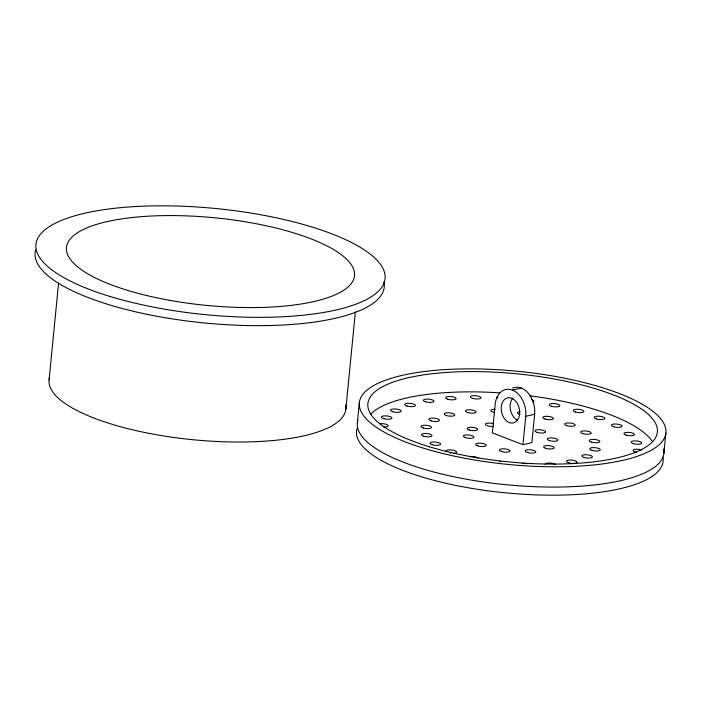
<?xml version="1.0" encoding="UTF-8"?>
<svg xmlns="http://www.w3.org/2000/svg" width="701" height="701" viewBox="0 0 701 701"><rect width="100%" height="100%" fill="white"/><g stroke="black" fill="none" stroke-linecap="round" stroke-linejoin="round"><path stroke-width="1.05" d="M49.096 379.784L58.56 283.257M345.803 409.463L355.372 311.849M357.379 422.782L359.368 402.497M522.955 444.688L525.741 416.298A21.389 15.045 77.2 0 0 512.44 390.106A21.389 15.045 77.2 0 0 495.151 404.486L492.374 432.876L522.955 444.688L531.849 442.664L534.635 414.273A21.389 15.045 77.2 0 0 528.37 393.34A21.389 15.045 77.2 0 0 512.641 388.161M663.882 453.433L665.871 433.157M512.44 390.106L521.334 388.082M525.741 416.298L534.635 414.273M663.733 449.043A154.018 46.827 5.6 0 1 508.26 484.926A154.018 46.827 5.6 0 1 357.869 420.398M370.373 414.571A145.457 44.224 5.6 0 1 499.822 392.858M529.693 395.776A145.457 44.224 5.6 0 1 651.904 440.894M662.936 457.157A154.018 46.827 5.6 0 1 507.463 493.031A154.018 46.827 5.6 0 1 357.072 428.513M517.329 420.171A12.837 9.025 77.2 0 1 510.424 409.831A12.837 9.025 77.2 0 1 512.974 397.949M446.484 451.838A5.345 1.63 5.6 0 1 448.982 449.919A5.345 1.63 5.6 0 1 456.036 451.251A5.345 1.63 5.6 0 1 453.994 453.249M450.866 453.179A5.345 1.63 5.6 0 1 450.322 453.109M493.197 426.453A5.345 1.63 5.6 0 1 486.45 425.393A5.345 1.63 5.6 0 1 486.862 423.316A5.345 1.63 5.6 0 1 493.741 423.719M469.556 456.71A5.345 1.63 5.6 0 1 478.178 458.156M499.366 461.354A5.345 1.63 5.6 0 1 500.786 461.608M522.043 463.563A5.345 1.63 5.6 0 1 526.863 463.738M545.194 464.456A5.345 1.63 5.6 0 1 548.918 463.046A5.345 1.63 5.6 0 1 555.192 464.404M520.002 414.493A5.345 1.63 5.6 0 1 519.905 411.671M494.398 412.486A5.345 1.63 5.6 0 1 490.682 410.488A5.345 1.63 5.6 0 1 495.081 409.375M636.683 452.311A5.345 1.63 5.6 0 1 633.704 449.683A5.345 1.63 5.6 0 1 641.844 449.989M531.744 399.859A5.345 1.63 5.6 0 1 532.988 402.243M497.149 398.51A5.345 1.63 5.6 0 1 497.947 396.81M379.723 423.728A5.345 1.63 5.6 0 1 387.925 425.2A5.345 1.63 5.6 0 1 383.21 426.97M345.663 405.213A149.094 45.328 5.6 0 1 195.15 439.939A149.094 45.328 5.6 0 1 49.569 377.48M383.929 281.784A175.408 53.329 5.6 0 1 207.882 323.292A175.408 53.329 5.6 0 1 35.707 249.722M424.578 448.509A154.018 46.827 5.6 0 0 665.38 435.54A154.018 46.827 5.6 0 0 447.895 369.436A154.018 46.827 5.6 0 0 424.578 448.509M429.476 446.8A145.457 44.224 5.6 0 0 656.89 434.55A145.457 44.224 5.6 0 0 451.488 372.126A145.457 44.224 5.6 0 0 429.476 446.8M501.548 405.108A12.837 9.025 77.2 0 0 512.72 423.01A12.837 9.025 77.2 0 0 517.084 403.057A12.837 9.025 77.2 0 0 501.548 405.108M477.924 445.915A5.345 1.63 5.6 0 0 486.284 445.468A5.345 1.63 5.6 0 0 478.73 443.172A5.345 1.63 5.6 0 0 477.924 445.915M501.723 451.619A5.345 1.63 5.6 0 0 509.942 451.067A5.345 1.63 5.6 0 0 502.205 448.842A5.345 1.63 5.6 0 0 501.723 451.619M527.485 452.487A5.345 1.63 5.6 0 0 535.862 452.049A5.345 1.63 5.6 0 0 528.335 449.744A5.345 1.63 5.6 0 0 527.485 452.487M545.86 448.333A5.345 1.63 5.6 0 0 554.193 447.86A5.345 1.63 5.6 0 0 546.587 445.582A5.345 1.63 5.6 0 0 545.86 448.333M549.461 440.64A5.345 1.63 5.6 0 0 557.891 440.237A5.345 1.63 5.6 0 0 550.434 437.915A5.345 1.63 5.6 0 0 549.461 440.64M537.22 432.429A5.345 1.63 5.6 0 0 545.58 431.982A5.345 1.63 5.6 0 0 538.026 429.687A5.345 1.63 5.6 0 0 537.22 432.429M469.363 430.037A5.345 1.63 5.6 0 0 477.688 429.555A5.345 1.63 5.6 0 0 470.091 427.286A5.345 1.63 5.6 0 0 469.363 430.037M465.534 437.661A5.345 1.63 5.6 0 0 473.964 437.266A5.345 1.63 5.6 0 0 466.507 434.935A5.345 1.63 5.6 0 0 465.534 437.661M568.748 462.8A5.345 1.63 5.6 0 0 577.107 462.345A5.345 1.63 5.6 0 0 569.554 460.049A5.345 1.63 5.6 0 0 568.748 462.8M584.117 457.49A5.345 1.63 5.6 0 0 592.441 457.008A5.345 1.63 5.6 0 0 584.844 454.73A5.345 1.63 5.6 0 0 584.117 457.49M592.073 450.401A5.345 1.63 5.6 0 0 600.293 449.849A5.345 1.63 5.6 0 0 592.555 447.624A5.345 1.63 5.6 0 0 592.073 450.401M591.425 442.121A5.345 1.63 5.6 0 0 599.854 441.726A5.345 1.63 5.6 0 0 592.398 439.396A5.345 1.63 5.6 0 0 591.425 442.121M582.855 433.639A5.345 1.63 5.6 0 0 591.232 433.2A5.345 1.63 5.6 0 0 583.696 430.896A5.345 1.63 5.6 0 0 582.855 433.639M566.872 425.682A5.345 1.63 5.6 0 0 575.232 425.235A5.345 1.63 5.6 0 0 567.679 422.94A5.345 1.63 5.6 0 0 566.872 425.682M545.106 419.058A5.345 1.63 5.6 0 0 553.431 418.585A5.345 1.63 5.6 0 0 545.825 416.306A5.345 1.63 5.6 0 0 545.106 419.058M467.698 412.53A5.345 1.63 5.6 0 0 476.075 412.092A5.345 1.63 5.6 0 0 468.548 409.796A5.345 1.63 5.6 0 0 467.698 412.53M446.397 415.553A5.345 1.63 5.6 0 0 454.765 415.097A5.345 1.63 5.6 0 0 447.212 412.801A5.345 1.63 5.6 0 0 446.397 415.553M431.115 420.889A5.345 1.63 5.6 0 0 439.439 420.407A5.345 1.63 5.6 0 0 431.834 418.129A5.345 1.63 5.6 0 0 431.115 420.889M423.386 428.039A5.345 1.63 5.6 0 0 431.606 427.479A5.345 1.63 5.6 0 0 423.868 425.253A5.345 1.63 5.6 0 0 423.386 428.039M423.562 436.18A5.345 1.63 5.6 0 0 432 435.777A5.345 1.63 5.6 0 0 424.543 433.455A5.345 1.63 5.6 0 0 423.562 436.18M432.254 444.697A5.345 1.63 5.6 0 0 440.631 444.259A5.345 1.63 5.6 0 0 433.104 441.954A5.345 1.63 5.6 0 0 432.254 444.697M633.389 443.61A5.345 1.63 5.6 0 0 641.818 443.216A5.345 1.63 5.6 0 0 634.361 440.885A5.345 1.63 5.6 0 0 633.389 443.61M626.116 435.093A5.345 1.63 5.6 0 0 634.51 434.664A5.345 1.63 5.6 0 0 626.992 432.359A5.345 1.63 5.6 0 0 626.116 435.093M613.638 426.751A5.345 1.63 5.6 0 0 622.015 426.304A5.345 1.63 5.6 0 0 614.47 424.009A5.345 1.63 5.6 0 0 613.638 426.751M596.516 418.944A5.345 1.63 5.6 0 0 604.875 418.488A5.345 1.63 5.6 0 0 597.322 416.192A5.345 1.63 5.6 0 0 596.516 418.944M575.512 412.022A5.345 1.63 5.6 0 0 583.863 411.557A5.345 1.63 5.6 0 0 576.283 409.27A5.345 1.63 5.6 0 0 575.512 412.022M551.573 406.3A5.345 1.63 5.6 0 0 559.871 405.8A5.345 1.63 5.6 0 0 552.239 403.539A5.345 1.63 5.6 0 0 551.573 406.3M472.527 398.352A5.345 1.63 5.6 0 0 480.939 397.94A5.345 1.63 5.6 0 0 473.447 395.618A5.345 1.63 5.6 0 0 472.527 398.352M447.773 399.211A5.345 1.63 5.6 0 0 456.149 398.773A5.345 1.63 5.6 0 0 448.622 396.477A5.345 1.63 5.6 0 0 447.773 399.211M425.612 401.813A5.345 1.63 5.6 0 0 433.972 401.366A5.345 1.63 5.6 0 0 426.427 399.071A5.345 1.63 5.6 0 0 425.612 401.813M407.027 406.054A5.345 1.63 5.6 0 0 415.378 405.599A5.345 1.63 5.6 0 0 407.824 403.303A5.345 1.63 5.6 0 0 407.027 406.054M392.858 411.741A5.345 1.63 5.6 0 0 401.182 411.259A5.345 1.63 5.6 0 0 393.585 408.981A5.345 1.63 5.6 0 0 392.858 411.741M383.745 418.637A5.345 1.63 5.6 0 0 392.008 418.111A5.345 1.63 5.6 0 0 384.323 415.868A5.345 1.63 5.6 0 0 383.745 418.637M110.232 296.523A175.408 53.329 5.6 0 0 384.472 281.749A175.408 53.329 5.6 0 0 136.783 206.471A175.408 53.329 5.6 0 0 110.232 296.523M127.775 290.407A144.713 43.997 5.6 0 0 354.023 278.218A144.713 43.997 5.6 0 0 149.681 216.11A144.713 43.997 5.6 0 0 127.775 290.407"/></g></svg>
